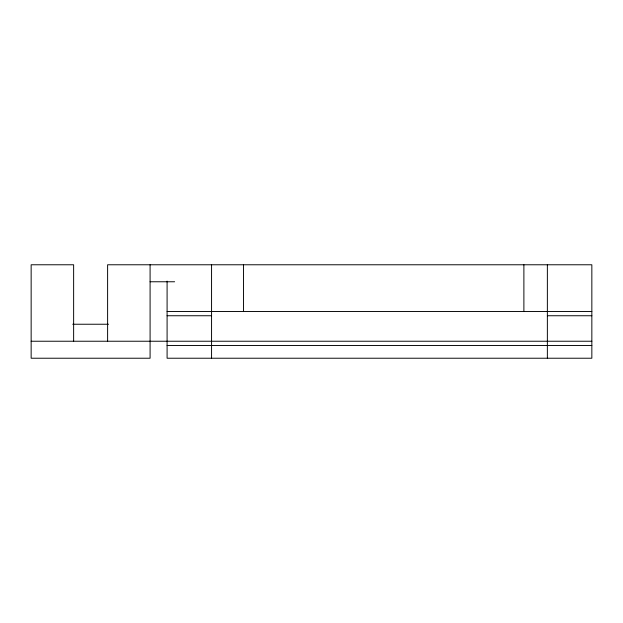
<?xml version="1.0" encoding="UTF-8"?>
<svg xmlns="http://www.w3.org/2000/svg" width="623" height="623" viewBox="0 0 623 623"><rect width="100%" height="100%" fill="white"/><g stroke="black" fill="none" stroke-linecap="round" stroke-linejoin="round"><path stroke-width="0.93" d="M150.088 281.767L174.627 281.767M167.089 311.5L591.842 311.5M167.081 315.744L211.563 315.744M547.368 315.744L591.842 315.744M72.727 324.24L108.503 324.24M31.15 341.233L591.842 341.233M167.081 345.485L591.842 345.485M547.368 264.775L547.368 358.225M523.888 264.775L523.888 311.5M243.538 264.775L243.538 311.5M211.563 264.775L211.563 358.225M167.089 281.121L167.089 358.225L591.842 358.225L591.842 264.775L107.608 264.775L107.608 341.233M150.088 264.775L150.088 358.225L31.15 358.225L31.15 264.775L73.631 264.775L73.631 341.233"/></g></svg>
